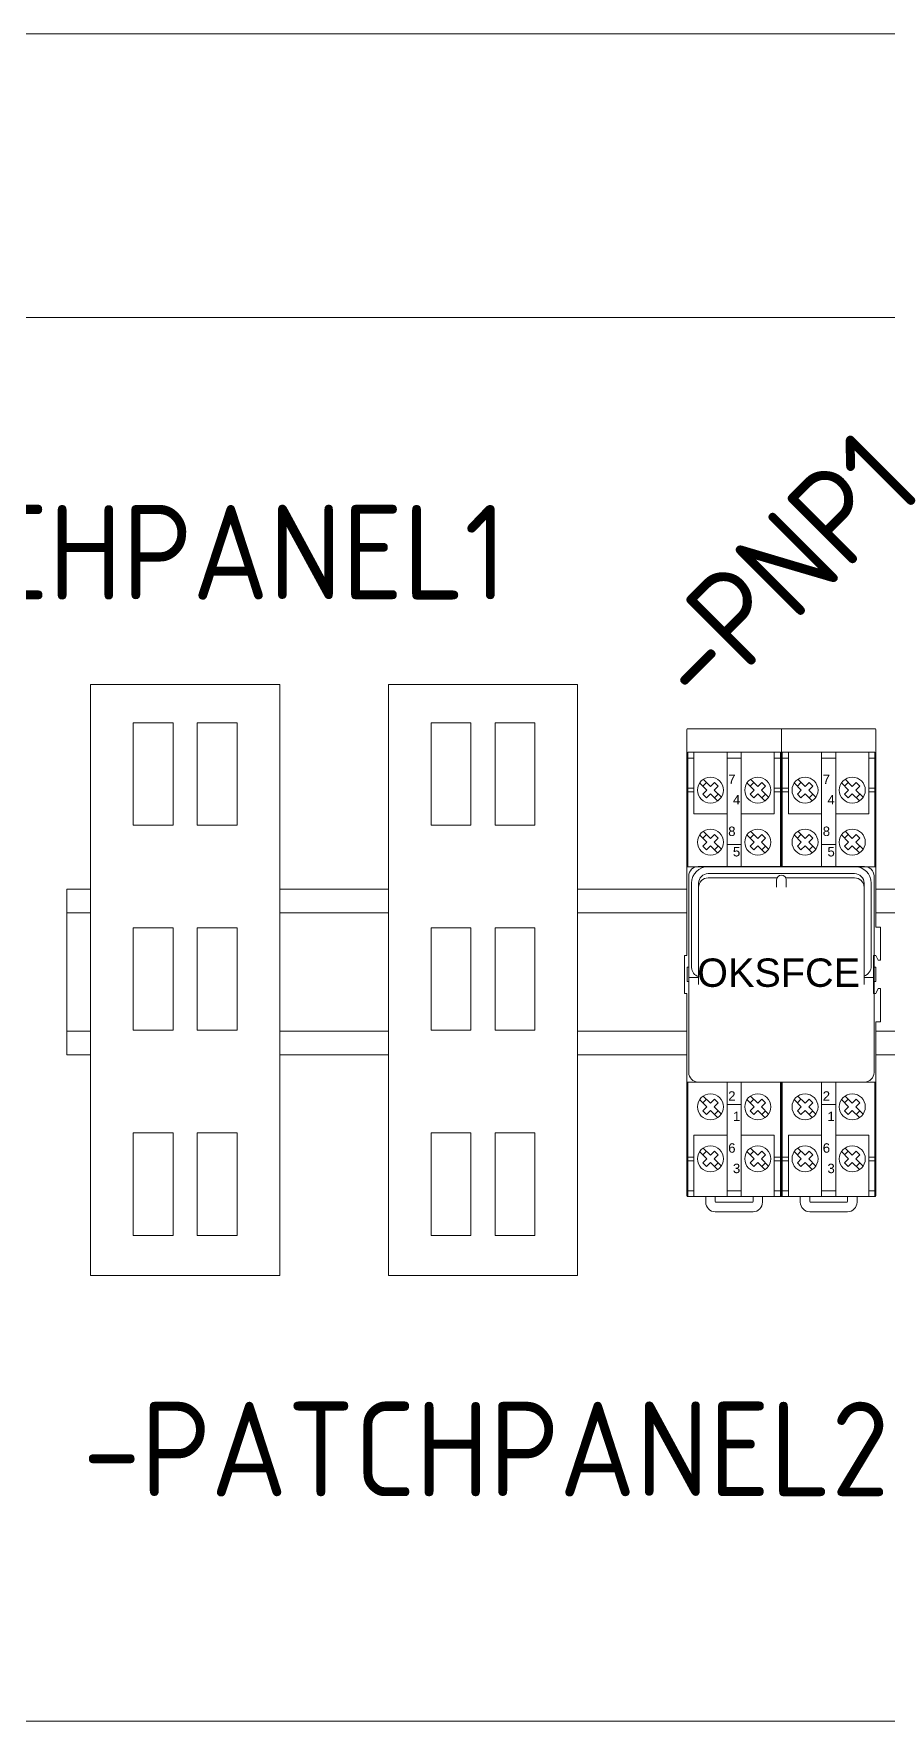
# Model space of a CAD drawing. Header units: millimetres. Extents: x 1359 to 3577, y 1336 to 3557.
# Drawn here: x 2094 to 2274.6, y 1679.6 to 2036.6 of the extents above; entities that cross this region are included whole.
import ezdxf
from ezdxf.enums import TextEntityAlignment as Align

# ---------------------------------------------------------------- set-up
doc = ezdxf.new("R2010")
doc.units = ezdxf.units.MM
doc.set_wipeout_variables(frame=1)
doc.layers.add('000-PI-Oprema', color=30, linetype='Continuous', lineweight=5)
doc.layers.add('002-PI-Kabelska kanalica', color=150, linetype='Continuous')
doc.styles.add('PI0', font='isocpeur.ttf', dxfattribs={"width": 0.9})
doc.styles.get("Standard").update_dxf_attribs({"font": 'arial.ttf'})

msp = doc.modelspace()

# ---------------------------------------------------------------- linework, layer by layer
at = {"layer": '000-PI-Oprema', "color": 0, "linetype": 'ByBlock', "lineweight": 0}
for p, q in [((2232.38, 1889.54), (2251.98, 1889.54)), ((2252.38, 1889.54), (2271.98, 1889.54)), ((2232.38, 1884.54), (2251.98, 1884.54)), ((2233.68, 1883.33), (2232.38, 1883.33)), ((2233.68, 1884.54), (2233.68, 1871.54)), ((2243.68, 1883.33), (2240.68, 1883.33)), ((2250.68, 1884.54), (2250.68, 1871.54)), ((2251.98, 1883.33), (2250.68, 1883.33)), ((2252.38, 1884.54), (2271.98, 1884.54)), ((2253.68, 1883.33), (2252.38, 1883.33)), ((2253.68, 1884.54), (2253.68, 1871.54)), ((2263.68, 1883.33), (2260.68, 1883.33)), ((2270.68, 1884.54), (2270.68, 1871.54)), ((2271.98, 1883.33), (2270.68, 1883.33)), ((2234.89, 1878.06), (2236.4, 1876.54)), ((2235.56, 1877.39), (2236.33, 1878.17)), ((2235.67, 1878.83), (2237.18, 1877.32)), ((2237.18, 1877.32), (2238.03, 1878.17)), ((2238.03, 1878.17), (2238.81, 1877.39)), ((2244.89, 1878.06), (2246.4, 1876.54)), ((2245.56, 1877.39), (2246.33, 1878.17)), ((2245.67, 1878.83), (2247.18, 1877.32)), ((2247.18, 1877.32), (2248.03, 1878.17)), ((2248.03, 1878.17), (2248.81, 1877.39)), ((2254.89, 1878.06), (2256.4, 1876.54)), ((2255.56, 1877.39), (2256.33, 1878.17)), ((2255.67, 1878.83), (2257.18, 1877.32)), ((2257.18, 1877.32), (2258.03, 1878.17)), ((2258.03, 1878.17), (2258.81, 1877.39)), ((2264.89, 1878.06), (2266.4, 1876.54)), ((2265.56, 1877.39), (2266.33, 1878.17)), ((2265.67, 1878.83), (2267.18, 1877.32)), ((2267.18, 1877.32), (2268.03, 1878.17)), ((2268.03, 1878.17), (2268.81, 1877.39)), ((2232.18, 1876.16), (2233.68, 1876.16)), ((2232.38, 1876.95), (2233.68, 1876.95)), ((2235.56, 1875.69), (2236.4, 1876.54)), ((2235.56, 1875.69), (2236.33, 1874.91)), ((2236.33, 1874.91), (2237.18, 1875.76)), ((2237.18, 1875.76), (2238.7, 1874.25)), ((2237.96, 1876.54), (2238.81, 1877.39)), ((2237.96, 1876.54), (2239.48, 1875.02)), ((2238.03, 1874.91), (2238.81, 1875.69)), ((2245.56, 1875.69), (2246.4, 1876.54)), ((2245.56, 1875.69), (2246.33, 1874.91)), ((2246.33, 1874.91), (2247.18, 1875.76)), ((2247.18, 1875.76), (2248.7, 1874.25)), ((2247.96, 1876.54), (2248.81, 1877.39)), ((2247.96, 1876.54), (2249.48, 1875.02)), ((2248.03, 1874.91), (2248.81, 1875.69)), ((2251.98, 1876.95), (2250.68, 1876.95)), ((2252.18, 1876.16), (2250.68, 1876.16)), ((2252.18, 1876.16), (2253.68, 1876.16)), ((2252.38, 1876.95), (2253.68, 1876.95)), ((2255.56, 1875.69), (2256.4, 1876.54)), ((2255.56, 1875.69), (2256.33, 1874.91)), ((2256.33, 1874.91), (2257.18, 1875.76)), ((2257.18, 1875.76), (2258.7, 1874.25)), ((2257.96, 1876.54), (2258.81, 1877.39)), ((2257.96, 1876.54), (2259.48, 1875.02)), ((2258.03, 1874.91), (2258.81, 1875.69)), ((2265.56, 1875.69), (2266.4, 1876.54)), ((2265.56, 1875.69), (2266.33, 1874.91)), ((2266.33, 1874.91), (2267.18, 1875.76)), ((2267.18, 1875.76), (2268.7, 1874.25)), ((2267.96, 1876.54), (2268.81, 1877.39)), ((2267.96, 1876.54), (2269.48, 1875.02)), ((2268.03, 1874.91), (2268.81, 1875.69)), ((2271.98, 1876.95), (2270.68, 1876.95)), ((2272.18, 1876.16), (2270.68, 1876.16)), ((2233.68, 1871.54), (2240.68, 1871.54)), ((2250.68, 1871.54), (2243.68, 1871.54)), ((2253.68, 1871.54), (2260.68, 1871.54)), ((2270.68, 1871.54), (2263.68, 1871.54)), ((2235.56, 1866.39), (2236.33, 1867.17)), ((2235.67, 1867.83), (2237.18, 1866.32)), ((2237.18, 1866.32), (2238.03, 1867.17)), ((2238.03, 1867.17), (2238.81, 1866.39)), ((2245.56, 1866.39), (2246.33, 1867.17)), ((2245.67, 1867.83), (2247.18, 1866.32)), ((2247.18, 1866.32), (2248.03, 1867.17)), ((2248.03, 1867.17), (2248.81, 1866.39)), ((2255.56, 1866.39), (2256.33, 1867.17)), ((2255.67, 1867.83), (2257.18, 1866.32)), ((2257.18, 1866.32), (2258.03, 1867.17)), ((2258.03, 1867.17), (2258.81, 1866.39)), ((2265.56, 1866.39), (2266.33, 1867.17)), ((2265.67, 1867.83), (2267.18, 1866.32)), ((2267.18, 1866.32), (2268.03, 1867.17)), ((2268.03, 1867.17), (2268.81, 1866.39)), ((2234.89, 1867.06), (2236.4, 1865.54)), ((2235.56, 1864.69), (2236.4, 1865.54)), ((2235.56, 1864.69), (2236.33, 1863.91)), ((2236.33, 1863.91), (2237.18, 1864.76)), ((2237.18, 1864.76), (2238.7, 1863.25)), ((2237.96, 1865.54), (2238.81, 1866.39)), ((2237.96, 1865.54), (2239.48, 1864.02)), ((2238.03, 1863.91), (2238.81, 1864.69)), ((2243.68, 1865.02), (2240.68, 1865.02)), ((2244.89, 1867.06), (2246.4, 1865.54)), ((2245.56, 1864.69), (2246.4, 1865.54)), ((2245.56, 1864.69), (2246.33, 1863.91)), ((2246.33, 1863.91), (2247.18, 1864.76)), ((2247.18, 1864.76), (2248.7, 1863.25)), ((2247.96, 1865.54), (2248.81, 1866.39)), ((2247.96, 1865.54), (2249.48, 1864.02)), ((2248.03, 1863.91), (2248.81, 1864.69)), ((2254.89, 1867.06), (2256.4, 1865.54)), ((2255.56, 1864.69), (2256.4, 1865.54)), ((2255.56, 1864.69), (2256.33, 1863.91)), ((2256.33, 1863.91), (2257.18, 1864.76)), ((2257.18, 1864.76), (2258.7, 1863.25)), ((2257.96, 1865.54), (2258.81, 1866.39)), ((2257.96, 1865.54), (2259.48, 1864.02)), ((2258.03, 1863.91), (2258.81, 1864.69)), ((2263.68, 1865.02), (2260.68, 1865.02)), ((2264.89, 1867.06), (2266.4, 1865.54)), ((2265.56, 1864.69), (2266.4, 1865.54)), ((2265.56, 1864.69), (2266.33, 1863.91)), ((2266.33, 1863.91), (2267.18, 1864.76)), ((2267.18, 1864.76), (2268.7, 1863.25)), ((2267.96, 1865.54), (2268.81, 1866.39)), ((2267.96, 1865.54), (2269.48, 1864.02)), ((2268.03, 1863.91), (2268.81, 1864.69)), ((2234.89, 1811.06), (2236.4, 1809.54)), ((2235.56, 1810.39), (2236.33, 1811.17)), ((2235.67, 1811.83), (2237.18, 1810.32)), ((2237.18, 1810.32), (2238.03, 1811.17)), ((2237.96, 1809.54), (2238.81, 1810.39)), ((2238.03, 1811.17), (2238.81, 1810.39)), ((2243.68, 1810.06), (2240.68, 1810.06)), ((2244.89, 1811.06), (2246.4, 1809.54)), ((2245.56, 1810.39), (2246.33, 1811.17)), ((2245.67, 1811.83), (2247.18, 1810.32)), ((2247.18, 1810.32), (2248.03, 1811.17)), ((2247.96, 1809.54), (2248.81, 1810.39)), ((2248.03, 1811.17), (2248.81, 1810.39)), ((2254.89, 1811.06), (2256.4, 1809.54)), ((2255.56, 1810.39), (2256.33, 1811.17)), ((2255.67, 1811.83), (2257.18, 1810.32)), ((2257.18, 1810.32), (2258.03, 1811.17)), ((2257.96, 1809.54), (2258.81, 1810.39)), ((2258.03, 1811.17), (2258.81, 1810.39)), ((2263.68, 1810.06), (2260.68, 1810.06)), ((2264.89, 1811.06), (2266.4, 1809.54)), ((2265.56, 1810.39), (2266.33, 1811.17)), ((2265.67, 1811.83), (2267.18, 1810.32)), ((2267.18, 1810.32), (2268.03, 1811.17)), ((2267.96, 1809.54), (2268.81, 1810.39)), ((2268.03, 1811.17), (2268.81, 1810.39)), ((2235.56, 1808.69), (2236.4, 1809.54)), ((2235.56, 1808.69), (2236.33, 1807.91)), ((2236.33, 1807.91), (2237.18, 1808.76)), ((2237.18, 1808.76), (2238.7, 1807.25)), ((2237.96, 1809.54), (2239.48, 1808.02)), ((2238.03, 1807.91), (2238.81, 1808.69)), ((2245.56, 1808.69), (2246.4, 1809.54)), ((2245.56, 1808.69), (2246.33, 1807.91)), ((2246.33, 1807.91), (2247.18, 1808.76)), ((2247.18, 1808.76), (2248.7, 1807.25)), ((2247.96, 1809.54), (2249.48, 1808.02)), ((2248.03, 1807.91), (2248.81, 1808.69)), ((2255.56, 1808.69), (2256.4, 1809.54)), ((2255.56, 1808.69), (2256.33, 1807.91)), ((2256.33, 1807.91), (2257.18, 1808.76)), ((2257.18, 1808.76), (2258.7, 1807.25)), ((2257.96, 1809.54), (2259.48, 1808.02)), ((2258.03, 1807.91), (2258.81, 1808.69)), ((2265.56, 1808.69), (2266.4, 1809.54)), ((2265.56, 1808.69), (2266.33, 1807.91)), ((2266.33, 1807.91), (2267.18, 1808.76)), ((2267.18, 1808.76), (2268.7, 1807.25)), ((2267.96, 1809.54), (2269.48, 1808.02)), ((2268.03, 1807.91), (2268.81, 1808.69)), ((2233.68, 1803.54), (2233.68, 1790.54)), ((2233.68, 1803.54), (2240.68, 1803.54)), ((2250.68, 1803.54), (2243.68, 1803.54)), ((2250.68, 1803.54), (2250.68, 1790.54)), ((2253.68, 1803.54), (2253.68, 1790.54)), ((2253.68, 1803.54), (2260.68, 1803.54)), ((2270.68, 1803.54), (2263.68, 1803.54)), ((2270.68, 1803.54), (2270.68, 1790.54)), ((2234.89, 1800.06), (2236.4, 1798.54)), ((2235.56, 1799.39), (2236.33, 1800.17)), ((2235.67, 1800.83), (2237.18, 1799.32)), ((2237.18, 1799.32), (2238.03, 1800.17)), ((2237.96, 1798.54), (2238.81, 1799.39)), ((2238.03, 1800.17), (2238.81, 1799.39)), ((2244.89, 1800.06), (2246.4, 1798.54)), ((2245.56, 1799.39), (2246.33, 1800.17)), ((2245.67, 1800.83), (2247.18, 1799.32)), ((2247.18, 1799.32), (2248.03, 1800.17)), ((2247.96, 1798.54), (2248.81, 1799.39)), ((2248.03, 1800.17), (2248.81, 1799.39)), ((2254.89, 1800.06), (2256.4, 1798.54)), ((2255.56, 1799.39), (2256.33, 1800.17)), ((2255.67, 1800.83), (2257.18, 1799.32)), ((2257.18, 1799.32), (2258.03, 1800.17)), ((2257.96, 1798.54), (2258.81, 1799.39)), ((2258.03, 1800.17), (2258.81, 1799.39)), ((2264.89, 1800.06), (2266.4, 1798.54)), ((2265.56, 1799.39), (2266.33, 1800.17)), ((2265.67, 1800.83), (2267.18, 1799.32)), ((2267.18, 1799.32), (2268.03, 1800.17)), ((2267.96, 1798.54), (2268.81, 1799.39)), ((2268.03, 1800.17), (2268.81, 1799.39)), ((2232.18, 1798.92), (2233.68, 1798.92)), ((2232.38, 1798.13), (2233.68, 1798.13)), ((2235.56, 1797.69), (2236.4, 1798.54)), ((2235.56, 1797.69), (2236.33, 1796.91)), ((2236.33, 1796.91), (2237.18, 1797.76)), ((2237.18, 1797.76), (2238.7, 1796.25)), ((2237.96, 1798.54), (2239.48, 1797.02)), ((2238.03, 1796.91), (2238.81, 1797.69)), ((2245.56, 1797.69), (2246.4, 1798.54)), ((2245.56, 1797.69), (2246.33, 1796.91)), ((2246.33, 1796.91), (2247.18, 1797.76)), ((2247.18, 1797.76), (2248.7, 1796.25)), ((2247.96, 1798.54), (2249.48, 1797.02)), ((2248.03, 1796.91), (2248.81, 1797.69)), ((2250.68, 1798.92), (2252.18, 1798.92)), ((2251.98, 1798.13), (2250.68, 1798.13)), ((2252.18, 1798.92), (2253.68, 1798.92)), ((2252.38, 1798.13), (2253.68, 1798.13)), ((2255.56, 1797.69), (2256.4, 1798.54)), ((2255.56, 1797.69), (2256.33, 1796.91)), ((2256.33, 1796.91), (2257.18, 1797.76)), ((2257.18, 1797.76), (2258.7, 1796.25)), ((2257.96, 1798.54), (2259.48, 1797.02)), ((2258.03, 1796.91), (2258.81, 1797.69)), ((2265.56, 1797.69), (2266.4, 1798.54)), ((2265.56, 1797.69), (2266.33, 1796.91)), ((2266.33, 1796.91), (2267.18, 1797.76)), ((2267.18, 1797.76), (2268.7, 1796.25)), ((2267.96, 1798.54), (2269.48, 1797.02)), ((2268.03, 1796.91), (2268.81, 1797.69)), ((2270.68, 1798.92), (2272.18, 1798.92)), ((2271.98, 1798.13), (2270.68, 1798.13)), ((2233.68, 1791.76), (2232.38, 1791.76)), ((2232.38, 1790.54), (2251.98, 1790.54)), ((2236.18, 1789.34), (2236.18, 1790.54)), ((2238.18, 1789.54), (2238.18, 1790.54)), ((2238.18, 1789.54), (2238.18, 1790.54)), ((2245.98, 1789.34), (2238.38, 1789.34)), ((2245.98, 1789.34), (2238.38, 1789.34)), ((2243.68, 1791.76), (2240.68, 1791.76)), ((2246.18, 1790.54), (2246.18, 1789.54)), ((2246.18, 1790.54), (2246.18, 1789.54)), ((2248.18, 1790.54), (2248.18, 1789.34)), ((2251.98, 1791.76), (2250.68, 1791.76)), ((2253.68, 1791.76), (2252.38, 1791.76)), ((2252.38, 1790.54), (2271.98, 1790.54)), ((2256.18, 1789.34), (2256.18, 1790.54)), ((2258.18, 1789.54), (2258.18, 1790.54)), ((2265.98, 1789.34), (2258.38, 1789.34)), ((2263.68, 1791.76), (2260.68, 1791.76)), ((2266.18, 1790.54), (2266.18, 1789.54)), ((2268.18, 1790.54), (2268.18, 1789.34)), ((2271.98, 1791.76), (2270.68, 1791.76)), ((2246.18, 1787.34), (2238.18, 1787.34)), ((2266.18, 1787.34), (2258.18, 1787.34))]:
    msp.add_line(p, q, dxfattribs=at)
for points in [[(2232.18, 1883.25), (2232.18, 1883.26), (2232.19, 1883.27), (2232.2, 1883.28), (2232.21, 1883.29), (2232.22, 1883.29), (2232.24, 1883.3), (2232.26, 1883.31), (2232.28, 1883.31), (2232.31, 1883.32), (2232.33, 1883.32), (2232.36, 1883.32), (2232.38, 1883.33)], [(2252.18, 1883.25), (2252.18, 1883.26), (2252.18, 1883.27), (2252.17, 1883.28), (2252.16, 1883.29), (2252.14, 1883.29), (2252.12, 1883.3), (2252.1, 1883.31), (2252.08, 1883.31), (2252.06, 1883.32), (2252.03, 1883.32), (2252.01, 1883.32), (2251.98, 1883.33)], [(2252.18, 1883.25), (2252.18, 1883.26), (2252.19, 1883.27), (2252.2, 1883.28), (2252.21, 1883.29), (2252.22, 1883.29), (2252.24, 1883.3), (2252.26, 1883.31), (2252.28, 1883.31), (2252.31, 1883.32), (2252.33, 1883.32), (2252.36, 1883.32), (2252.38, 1883.33)], [(2272.18, 1883.25), (2272.18, 1883.26), (2272.18, 1883.27), (2272.17, 1883.28), (2272.16, 1883.29), (2272.14, 1883.29), (2272.12, 1883.3), (2272.1, 1883.31), (2272.08, 1883.31), (2272.06, 1883.32), (2272.03, 1883.32), (2272.01, 1883.32), (2271.98, 1883.33)], [(2232.38, 1876.95), (2232.36, 1876.95), (2232.33, 1876.95), (2232.31, 1876.94), (2232.28, 1876.94), (2232.26, 1876.93), (2232.24, 1876.92), (2232.22, 1876.92), (2232.21, 1876.91), (2232.2, 1876.9), (2232.19, 1876.89), (2232.18, 1876.88), (2232.18, 1876.87)], [(2251.98, 1876.95), (2252.01, 1876.95), (2252.03, 1876.95), (2252.06, 1876.94), (2252.08, 1876.94), (2252.1, 1876.93), (2252.12, 1876.92), (2252.14, 1876.92), (2252.16, 1876.91), (2252.17, 1876.9), (2252.18, 1876.89), (2252.18, 1876.88), (2252.18, 1876.87)], [(2252.38, 1876.95), (2252.36, 1876.95), (2252.33, 1876.95), (2252.31, 1876.94), (2252.28, 1876.94), (2252.26, 1876.93), (2252.24, 1876.92), (2252.22, 1876.92), (2252.21, 1876.91), (2252.2, 1876.9), (2252.19, 1876.89), (2252.18, 1876.88), (2252.18, 1876.87)], [(2271.98, 1876.95), (2272.01, 1876.95), (2272.03, 1876.95), (2272.06, 1876.94), (2272.08, 1876.94), (2272.1, 1876.93), (2272.12, 1876.92), (2272.14, 1876.92), (2272.16, 1876.91), (2272.17, 1876.9), (2272.18, 1876.89), (2272.18, 1876.88), (2272.18, 1876.87)], [(2232.38, 1798.13), (2232.36, 1798.13), (2232.33, 1798.13), (2232.31, 1798.14), (2232.28, 1798.14), (2232.26, 1798.15), (2232.24, 1798.16), (2232.22, 1798.16), (2232.21, 1798.17), (2232.2, 1798.18), (2232.19, 1798.19), (2232.18, 1798.2), (2232.18, 1798.21)], [(2252.18, 1798.21), (2252.18, 1798.2), (2252.18, 1798.19), (2252.17, 1798.18), (2252.16, 1798.17), (2252.14, 1798.16), (2252.12, 1798.16), (2252.1, 1798.15), (2252.08, 1798.14), (2252.06, 1798.14), (2252.03, 1798.13), (2252.01, 1798.13), (2251.98, 1798.13)], [(2252.38, 1798.13), (2252.36, 1798.13), (2252.33, 1798.13), (2252.31, 1798.14), (2252.28, 1798.14), (2252.26, 1798.15), (2252.24, 1798.16), (2252.22, 1798.16), (2252.21, 1798.17), (2252.2, 1798.18), (2252.19, 1798.19), (2252.18, 1798.2), (2252.18, 1798.21)], [(2272.18, 1798.21), (2272.18, 1798.2), (2272.18, 1798.19), (2272.17, 1798.18), (2272.16, 1798.17), (2272.14, 1798.16), (2272.12, 1798.16), (2272.1, 1798.15), (2272.08, 1798.14), (2272.06, 1798.14), (2272.03, 1798.13), (2272.01, 1798.13), (2271.98, 1798.13)], [(2232.18, 1791.83), (2232.18, 1791.82), (2232.19, 1791.81), (2232.2, 1791.8), (2232.21, 1791.79), (2232.22, 1791.79), (2232.24, 1791.78), (2232.26, 1791.77), (2232.28, 1791.77), (2232.31, 1791.76), (2232.33, 1791.76), (2232.36, 1791.76), (2232.38, 1791.76)], [(2251.98, 1791.76), (2252.01, 1791.76), (2252.03, 1791.76), (2252.06, 1791.76), (2252.08, 1791.77), (2252.1, 1791.77), (2252.12, 1791.78), (2252.14, 1791.79), (2252.16, 1791.79), (2252.17, 1791.8), (2252.18, 1791.81), (2252.18, 1791.82), (2252.18, 1791.83)], [(2252.18, 1791.83), (2252.18, 1791.82), (2252.19, 1791.81), (2252.2, 1791.8), (2252.21, 1791.79), (2252.22, 1791.79), (2252.24, 1791.78), (2252.26, 1791.77), (2252.28, 1791.77), (2252.31, 1791.76), (2252.33, 1791.76), (2252.36, 1791.76), (2252.38, 1791.76)], [(2271.98, 1791.76), (2272.01, 1791.76), (2272.03, 1791.76), (2272.06, 1791.76), (2272.08, 1791.77), (2272.1, 1791.77), (2272.12, 1791.78), (2272.14, 1791.79), (2272.16, 1791.79), (2272.17, 1791.8), (2272.18, 1791.81), (2272.18, 1791.82), (2272.18, 1791.83)]]:
    msp.add_lwpolyline(points, dxfattribs=at)
for centre in [(2237.18, 1876.54), (2247.18, 1876.54), (2257.18, 1876.54), (2267.18, 1876.54), (2237.18, 1865.54), (2247.18, 1865.54), (2257.18, 1865.54), (2267.18, 1865.54), (2237.18, 1809.54), (2247.18, 1809.54), (2257.18, 1809.54), (2267.18, 1809.54), (2237.18, 1798.54), (2247.18, 1798.54), (2257.18, 1798.54), (2267.18, 1798.54)]:
    msp.add_circle(centre, 2.75, dxfattribs=at)
for centre, radius, start, end in [((2232.38, 1889.34), 0.2, 90, 180), ((2251.98, 1889.34), 0.2, 0, 90), ((2252.38, 1889.34), 0.2, 90, 180), ((2271.98, 1889.34), 0.2, 0, 90), ((2232.38, 1884.34), 0.2, 90, 180), ((2251.98, 1884.34), 0.2, 0, 90), ((2252.38, 1884.34), 0.2, 90, 180), ((2271.98, 1884.34), 0.2, 0, 90), ((2232.38, 1790.74), 0.2, 180, 270), ((2238.18, 1789.34), 2, 180, 270), ((2238.38, 1789.54), 0.2, 180, 270), ((2238.38, 1789.54), 0.2, 180, 270), ((2245.98, 1789.54), 0.2, 270, 0), ((2245.98, 1789.54), 0.2, 270, 0), ((2246.18, 1789.34), 2, 270, 0), ((2251.98, 1790.74), 0.2, 270, 0), ((2252.38, 1790.74), 0.2, 180, 270), ((2258.18, 1789.34), 2, 180, 270), ((2258.38, 1789.54), 0.2, 180, 270), ((2265.98, 1789.54), 0.2, 270, 0), ((2266.18, 1789.34), 2, 270, 0), ((2271.98, 1790.74), 0.2, 270, 0)]:
    msp.add_arc(centre, radius, start, end, dxfattribs=at)
at = {"layer": '002-PI-Kabelska kanalica', "color": 0, "linetype": 'ByBlock', "lineweight": 0}
for p, q in [((1601.07, 2036.56), (2416.07, 2036.56)), ((1601.07, 1976.56), (2416.07, 1976.56)), ((1501.07, 1679.56), (3433.07, 1679.56))]:
    msp.add_line(p, q, dxfattribs=at)
at = {"layer": '002-PI-Kabelska kanalica', "color": 0, "linetype": 'ByBlock', "lineweight": 0, "ltscale": 0.25}
for p, q in [((2101.05, 1855.56), (2101.05, 1820.56)), ((2101.05, 1855.56), (2416.07, 1855.56)), ((2101.05, 1850.56), (2416.07, 1850.56)), ((2101.05, 1825.56), (2416.07, 1825.56)), ((2101.05, 1820.56), (2416.07, 1820.56))]:
    msp.add_line(p, q, dxfattribs=at)

# ---------------------------------------------------------------- texts
at = {"layer": '000-PI-Oprema', "color": 0, "linetype": 'ByBlock', "lineweight": 0, "char_height": 1.9995, "width": 2.5471}
for s, insert, attachment_point in [('{\\fArial|b0|i0|c0|p34;7}', (2240.93, 1879.83), 1), ('{\\fArial|b0|i0|c0|p34;7}', (2260.93, 1879.83), 1), ('{\\fArial|b0|i0|c0|p34;4}', (2243.48, 1875.51), 3), ('{\\fArial|b0|i0|c0|p34;4}', (2263.48, 1875.51), 3), ('{\\fArial|b0|i0|c0|p34;8}', (2240.93, 1868.83), 1), ('{\\fArial|b0|i0|c0|p34;8}', (2260.93, 1868.83), 1), ('{\\fArial|b0|i0|c0|p34;5}', (2243.48, 1864.51), 3), ('{\\fArial|b0|i0|c0|p34;5}', (2263.48, 1864.51), 3), ('{\\fArial|b0|i0|c0|p34;2}', (2240.93, 1812.83), 1), ('{\\fArial|b0|i0|c0|p34;2}', (2260.93, 1812.83), 1), ('{\\fArial|b0|i0|c0|p34;1}', (2243.48, 1808.51), 3), ('{\\fArial|b0|i0|c0|p34;1}', (2263.48, 1808.51), 3), ('{\\fArial|b0|i0|c0|p34;6}', (2240.93, 1801.83), 1), ('{\\fArial|b0|i0|c0|p34;6}', (2260.93, 1801.83), 1), ('{\\fArial|b0|i0|c0|p34;3}', (2243.48, 1797.51), 3), ('{\\fArial|b0|i0|c0|p34;3}', (2263.48, 1797.51), 3)]:
    msp.add_mtext(s, dxfattribs=dict(at, insert=insert, attachment_point=attachment_point))
at = {"layer": '002-PI-Kabelska kanalica', "color": 0, "linetype": 'ByBlock', "lineweight": 0, "style": 'PI0', "width": 0.9}
msp.add_text('-PNP1', height=20, rotation=45, dxfattribs=at).set_placement((2235.8, 1892.65))
for s, p in [('-PATCHPANEL1', (2110.44, 1926.88)), ('-PATCHPANEL2', (2189.7, 1737.16))]:
    msp.add_text(s, height=20, dxfattribs=at).set_placement(p, align=Align.MIDDLE)

# ---------------------------------------------------------------- next in the draw order: wipeouts: each hides what was drawn before it
at = {"color": 0, "linetype": 'ByBlock', "lineweight": 0}
for points in [[(2106.05, 1898.89), (2146.05, 1898.89), (2146.05, 1773.89), (2106.05, 1773.89)], [(2169.05, 1898.89), (2209.05, 1898.89), (2209.05, 1773.89), (2169.05, 1773.89)], [(2232.18, 1860.29), (2272.18, 1860.29), (2272.18, 1814.79), (2232.18, 1814.79)]]:
    msp.add_wipeout(points, dxfattribs=at).dxf.layer = '000-PI-Oprema'

# ---------------------------------------------------------------- next in the draw order: linework, layer by layer
at = {"layer": '000-PI-Oprema', "color": 0, "linetype": 'ByBlock', "lineweight": 0}
for p, q in [((2106.05, 1773.89), (2106.05, 1898.89)), ((2106.05, 1898.89), (2146.05, 1898.89)), ((2106.05, 1898.89), (2146.05, 1898.89)), ((2106.05, 1773.89), (2106.05, 1898.89)), ((2146.05, 1898.89), (2146.05, 1773.89)), ((2146.05, 1898.89), (2146.05, 1773.89)), ((2169.05, 1773.89), (2169.05, 1898.89)), ((2169.05, 1898.89), (2209.05, 1898.89)), ((2169.05, 1898.89), (2209.05, 1898.89)), ((2169.05, 1773.89), (2169.05, 1898.89)), ((2209.05, 1898.89), (2209.05, 1773.89)), ((2209.05, 1898.89), (2209.05, 1773.89)), ((2232.18, 1889.34), (2232.18, 1841.54)), ((2252.18, 1889.34), (2252.18, 1860.29)), ((2272.18, 1889.34), (2272.18, 1847.54)), ((2232.38, 1884.54), (2232.38, 1860.29)), ((2240.68, 1884.54), (2240.68, 1860.29)), ((2243.68, 1884.54), (2243.68, 1860.29)), ((2251.98, 1884.54), (2251.98, 1860.29)), ((2252.38, 1884.54), (2252.38, 1860.29)), ((2260.68, 1884.54), (2260.68, 1860.29)), ((2263.68, 1884.54), (2263.68, 1860.29)), ((2271.98, 1884.54), (2271.98, 1860.29)), ((2232.18, 1860.29), (2252.18, 1860.29)), ((2269.78, 1860.38), (2234.58, 1860.38)), ((2236.68, 1860.38), (2267.68, 1860.38)), ((2252.18, 1860.29), (2272.18, 1860.29)), ((2232.58, 1858.38), (2232.58, 1816.78)), ((2233.18, 1856.88), (2233.18, 1839.03)), ((2234.68, 1856.88), (2234.68, 1839.03)), ((2236.68, 1858.88), (2267.68, 1858.88)), ((2251.27, 1857.98), (2236.68, 1857.98)), ((2251.18, 1857.58), (2251.18, 1855.98)), ((2267.68, 1857.98), (2253.1, 1857.98)), ((2253.18, 1857.58), (2253.18, 1855.98)), ((2269.68, 1856.88), (2269.68, 1839.33)), ((2271.18, 1856.88), (2271.18, 1839.33)), ((2271.78, 1816.78), (2271.78, 1858.38)), ((2234.68, 1855.98), (2234.68, 1835.43)), ((2269.68, 1855.98), (2269.68, 1835.43)), ((2272.18, 1847.54), (2273.18, 1847.54)), ((2273.18, 1847.54), (2273.18, 1840.54)), ((2231.68, 1833.54), (2231.68, 1841.54)), ((2231.68, 1841.54), (2232.18, 1841.54)), ((2232.23, 1839.08), (2232.23, 1836.08)), ((2232.58, 1839.08), (2232.23, 1839.08)), ((2271.68, 1841.54), (2271.68, 1833.54)), ((2272.18, 1841.54), (2271.68, 1841.54)), ((2272.13, 1839.08), (2271.78, 1839.08)), ((2272.13, 1839.08), (2272.13, 1836.08)), ((2272.68, 1840.54), (2272.18, 1841.54)), ((2273.18, 1840.54), (2272.68, 1840.54)), ((2232.58, 1836.08), (2232.23, 1836.08)), ((2234.68, 1836.93), (2232.58, 1836.93)), ((2269.68, 1836.93), (2271.78, 1836.93)), ((2272.13, 1836.08), (2271.78, 1836.08)), ((2232.18, 1833.54), (2231.68, 1833.54)), ((2232.18, 1833.54), (2232.18, 1790.74)), ((2272.18, 1833.54), (2271.68, 1833.54)), ((2272.18, 1833.54), (2272.68, 1834.54)), ((2273.18, 1834.54), (2272.68, 1834.54)), ((2273.18, 1834.54), (2273.18, 1827.54)), ((2272.18, 1827.54), (2272.18, 1790.74)), ((2272.18, 1827.54), (2273.18, 1827.54)), ((2232.18, 1814.79), (2252.18, 1814.79)), ((2232.38, 1814.79), (2232.38, 1790.54)), ((2234.58, 1814.78), (2269.78, 1814.78)), ((2240.68, 1814.79), (2240.68, 1790.54)), ((2243.68, 1814.79), (2243.68, 1790.54)), ((2251.98, 1814.79), (2251.98, 1790.54)), ((2252.18, 1814.79), (2272.18, 1814.79)), ((2252.18, 1814.79), (2252.18, 1790.74)), ((2252.38, 1814.79), (2252.38, 1790.54)), ((2260.68, 1814.79), (2260.68, 1790.54)), ((2263.68, 1814.79), (2263.68, 1790.54)), ((2271.98, 1814.79), (2271.98, 1790.54)), ((2124.51, 1773.89), (2106.05, 1773.89)), ((2146.05, 1773.89), (2106.05, 1773.89)), ((2146.05, 1773.89), (2124.51, 1773.89)), ((2187.51, 1773.89), (2169.05, 1773.89)), ((2209.05, 1773.89), (2169.05, 1773.89)), ((2209.05, 1773.89), (2187.51, 1773.89))]:
    msp.add_line(p, q, dxfattribs=at)
at = {"layer": '000-PI-Oprema', "color": 0, "linetype": 'ByBlock', "lineweight": 0, "ltscale": 0.25}
for p, q in [((2115.07, 1890.8), (2123.48, 1890.8)), ((2115.07, 1869.11), (2115.07, 1890.8)), ((2123.48, 1890.8), (2123.48, 1869.11)), ((2128.62, 1890.8), (2137.04, 1890.8)), ((2128.62, 1869.11), (2128.62, 1890.8)), ((2137.04, 1890.8), (2137.04, 1869.11)), ((2178.06, 1890.8), (2186.48, 1890.8)), ((2178.06, 1869.11), (2178.06, 1890.8)), ((2186.48, 1890.8), (2186.48, 1869.11)), ((2191.62, 1890.8), (2200.04, 1890.8)), ((2191.62, 1869.11), (2191.62, 1890.8)), ((2200.04, 1890.8), (2200.04, 1869.11)), ((2123.48, 1869.11), (2115.07, 1869.11)), ((2137.04, 1869.11), (2128.62, 1869.11)), ((2186.48, 1869.11), (2178.06, 1869.11)), ((2200.04, 1869.11), (2191.62, 1869.11)), ((2115.07, 1847.42), (2123.48, 1847.42)), ((2115.07, 1825.73), (2115.07, 1847.42)), ((2123.48, 1847.42), (2123.48, 1825.73)), ((2128.62, 1847.42), (2137.04, 1847.42)), ((2128.62, 1825.73), (2128.62, 1847.42)), ((2137.04, 1847.42), (2137.04, 1825.73)), ((2178.06, 1847.42), (2186.48, 1847.42)), ((2178.06, 1825.73), (2178.06, 1847.42)), ((2186.48, 1847.42), (2186.48, 1825.73)), ((2191.62, 1847.42), (2200.04, 1847.42)), ((2191.62, 1825.73), (2191.62, 1847.42)), ((2200.04, 1847.42), (2200.04, 1825.73)), ((2123.48, 1825.73), (2115.07, 1825.73)), ((2137.04, 1825.73), (2128.62, 1825.73)), ((2186.48, 1825.73), (2178.06, 1825.73)), ((2200.04, 1825.73), (2191.62, 1825.73)), ((2115.07, 1782.35), (2115.07, 1804.04)), ((2115.07, 1804.04), (2123.48, 1804.04)), ((2123.48, 1804.04), (2123.48, 1782.35)), ((2128.62, 1782.35), (2128.62, 1804.04)), ((2128.62, 1804.04), (2137.04, 1804.04)), ((2137.04, 1804.04), (2137.04, 1782.35)), ((2178.06, 1782.35), (2178.06, 1804.04)), ((2178.06, 1804.04), (2186.48, 1804.04)), ((2186.48, 1804.04), (2186.48, 1782.35)), ((2191.62, 1782.35), (2191.62, 1804.04)), ((2191.62, 1804.04), (2200.04, 1804.04)), ((2200.04, 1804.04), (2200.04, 1782.35)), ((2123.48, 1782.35), (2115.07, 1782.35)), ((2137.04, 1782.35), (2128.62, 1782.35)), ((2186.48, 1782.35), (2178.06, 1782.35)), ((2200.04, 1782.35), (2191.62, 1782.35))]:
    msp.add_line(p, q, dxfattribs=at)
at = {"layer": '000-PI-Oprema', "color": 0, "linetype": 'ByBlock', "lineweight": 0}
for centre, radius, start, end in [((2234.58, 1858.38), 2, 90, 180), ((2236.68, 1856.88), 3.5, 90, 180), ((2267.68, 1856.88), 3.5, 0, 90), ((2269.78, 1858.38), 2, 0, 90), ((2236.68, 1856.88), 2, 90, 180), ((2236.68, 1855.98), 2, 90, 180), ((2252.18, 1857.58), 1, 0, 180), ((2267.68, 1856.88), 2, 0, 90), ((2267.68, 1855.98), 2, 0, 90), ((2235.18, 1839.03), 2, 180, 255.5225), ((2268.88, 1839.33), 2.3, 290.3544, 0), ((2234.58, 1816.78), 2, 180, 270), ((2269.78, 1816.78), 2, 270, 0)]:
    msp.add_arc(centre, radius, start, end, dxfattribs=at)

# ---------------------------------------------------------------- next in the draw order: texts
at = {"layer": '000-PI-Oprema', "color": 0, "linetype": 'ByBlock', "lineweight": 0, "insert": (2251.59, 1837.88), "char_height": 6, "attachment_point": 5}
msp.add_mtext_dynamic_manual_height_columns('{\\fArial|b0|i0|c238|p34;OK}S{\\fArial|b0|i0|c238|p34;FC}E', width=44.995, gutter_width=1, heights=[10], dxfattribs=at)

doc.saveas('drawing.dxf')
